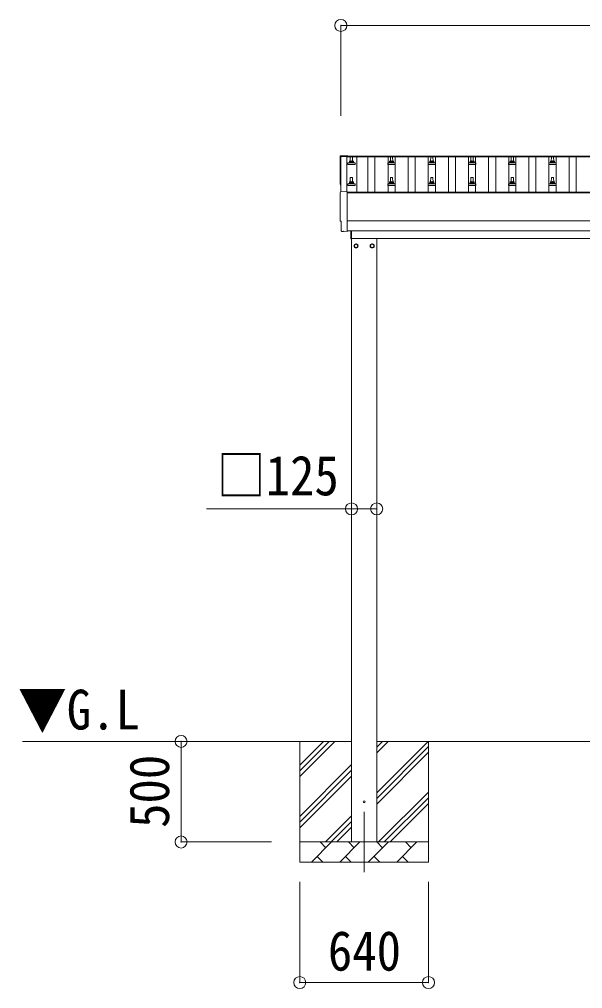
# Model space of a CAD drawing. Units: millimetres at full size, sheet at 1:60. Extents: x -16864 to 16864, y -11640 to 11640.
# Drawn here: x -12254 to -9455, y -8537 to -3719 of the extents above; entities that cross this region are included whole.
import ezdxf
from ezdxf.enums import TextEntityAlignment as Align

# ---------------------------------------------------------------- set-up
doc = ezdxf.new("R2010")
doc.units = ezdxf.units.MM
doc.header["$LTSCALE"] = 60
doc.header["$PDMODE"] = 32
doc.header["$PDSIZE"] = 60
doc.linetypes.add('CHAIN1', pattern=[8, 5, -1, 1, -1])
for name, color, linetype, lineweight in [('0-1_Defpoints', 7, 'CHAIN1', 9), ('0-2_TEXT1', 4, 'Continuous', 9), ('0-3_SHAPE', 7, 'Continuous', 9), ('0-5_ELV2', 5, 'Continuous', 5), ('0-7_PARTS2', 7, 'Continuous', 9), ('0-8_TABLE1', 6, 'Continuous', 9)]:
    doc.layers.add(name, color=color, linetype=linetype, lineweight=lineweight)
doc.styles.add('ＭＳ ゴシック', font='')
doc.styles.get('ＭＳ ゴシック').set_extended_font_data('MS Gothic')

msp = doc.modelspace()

# ---------------------------------------------------------------- linework, layer by layer
at = {"layer": '0-1_Defpoints'}
msp.add_line((-10540.77, -7657.66), (-10540.77, -8006.66), dxfattribs=at)
at = {"layer": '0-2_TEXT1'}
for p, q in [((-10627.27, -4398.55), (-10627.27, -4574.04)), ((-10627.27, -4398.55), (-6981.27, -4398.55)), ((-10627.27, -4402.14), (-6981.27, -4402.14)), ((-10656.84, -4575.58), (-10625.27, -4573.93)), ((-10625.27, -4573.93), (-10625.27, -4772.79)), ((-10625.27, -4578.16), (-6983.27, -4578.16)), ((-10625.27, -4580.05), (-6983.27, -4580.05)), ((-6983.27, -4719.94), (-10625.27, -4719.94)), ((-10625.27, -4769.76), (-6983.27, -4769.76)), ((-10606.27, -4810.16), (-10606.27, -4769.86)), ((-10604.27, -4769.86), (-10604.27, -4810.16)), ((-10644.9, -4772.79), (-10651.82, -4772.43)), ((-10604.27, -4810.16), (-10606.27, -4810.16)), ((-10604.27, -4807.66), (-7108.27, -4807.66)), ((-10603.27, -7807.66), (-10603.27, -4807.66)), ((-10478.27, -4807.66), (-10478.27, -7807.66)), ((-10572.17, -4844.41), (-10572.27, -4844.41)), ((-10572.17, -4844.91), (-10572.27, -4844.91)), ((-10509.36, -4844.41), (-10509.26, -4844.41)), ((-10509.36, -4844.91), (-10509.26, -4844.91))]:
    msp.add_line(p, q, dxfattribs=at)
for points in [[(-10656.84, -4396.15), (-10625.27, -4394.5), (-10625.27, -4398.55)], [(-10656.27, -4575.55), (-10656.27, -4399.52), (-10627.27, -4399.52)], [(-10654.66, -4769.44), (-10654.66, -4722.41), (-10655.26, -4722.41)], [(-10644.16, -4772.51), (-10643.49, -4771.88), (-10625.27, -4772.79)]]:
    msp.add_lwpolyline(points, dxfattribs=at)
for points in [[(-10580.77, -4834.85), (-10589.27, -4839.76), (-10589.27, -4849.57), (-10580.77, -4854.48), (-10572.27, -4849.57), (-10572.27, -4839.76)], [(-10500.77, -4834.85), (-10492.27, -4839.76), (-10492.27, -4849.57), (-10500.77, -4854.48), (-10509.27, -4849.57), (-10509.27, -4839.76)]]:
    msp.add_lwpolyline(points, close=True, dxfattribs=at)
for centre, radius in [((-10580.77, -4844.66), 10), ((-10580.77, -4844.66), 8.5), ((-10500.77, -4844.66), 10), ((-10500.77, -4844.66), 8.5), ((-10540.77, -7607.66), 4.5)]:
    msp.add_circle(centre, radius, dxfattribs=at)
for centre, start, end in [((-10580.77, -4844.66), 171.25399, 188.74601), ((-10580.77, -4844.66), 111.25399, 128.74601), ((-10580.77, -4844.66), 231.25399, 248.74601), ((-10580.77, -4844.66), 51.25399, 68.74601), ((-10580.77, -4844.66), 291.25399, 308.74601), ((-10580.77, -4844.66), 1.66581, 8.74601), ((-10580.77, -4844.66), 351.25399, 358.33419), ((-10500.77, -4844.66), 171.25399, 178.33419), ((-10500.77, -4844.66), 181.66581, 188.74601), ((-10500.77, -4844.66), 111.25399, 128.74601), ((-10500.77, -4844.66), 231.25399, 248.74601), ((-10500.77, -4844.66), 51.25399, 68.74601), ((-10500.77, -4844.66), 291.25399, 308.74601), ((-10500.77, -4844.66), 351.25399, 8.74601)]:
    msp.add_arc(centre, 8.6, start, end, dxfattribs=at)
for centre, major_axis, ratio, start_param, end_param in [((-10656.68, -4399.15), (-3, 0), 0.99863, 4.7647489, 6.2979817), ((-15422.54, -4469.57), (4763.38, 0), 0.99863, 6.2686928, 6.2979817), ((-10656.68, -4578.58), (-3, 0), 0.99863, 4.7647489, 6.2979817), ((-10655.26, -4538.57), (-4.41, 0), 0.99863, 6.2686928, 7.6252171), ((-15422.54, -4649.01), (4763.38, 0), 0.99863, 6.2686928, 6.2979817), ((-10655.26, -4718.01), (-4.41, 0), 0.99863, 6.2686928, 7.8539816), ((-10651.65, -4769.43), (-2.18, -2.07), 0.9974, 5.5252311, 7.0411395), ((-10644.84, -4771.79), (-0.727, -0.69), 0.9974, 0.7579542, 1.5707963)]:
    msp.add_ellipse(centre, major_axis=major_axis, ratio=ratio, start_param=start_param, end_param=end_param, dxfattribs=at)
at = {"layer": '0-3_SHAPE'}
for p, q in [((-10603.27, -7307.66), (-12239.47, -7307.66)), ((-10860.77, -7307.66), (-10860.77, -7907.66)), ((-10860.77, -7426.15), (-10742.29, -7307.66)), ((-10860.77, -7454.43), (-10714, -7307.66)), ((-10860.77, -7482.71), (-10685.72, -7307.66)), ((-10478.27, -7336.49), (-10449.44, -7307.66)), ((-10478.27, -7364.77), (-10421.16, -7307.66)), ((-7130.27, -7307.66), (-10478.27, -7307.66)), ((-10478.27, -7562.76), (-10223.17, -7307.66)), ((-10220.77, -7307.66), (-10220.77, -7907.66)), ((-10478.27, -7591.05), (-10220.77, -7333.55)), ((-10478.27, -7619.33), (-10220.77, -7361.83)), ((-10860.77, -7680.7), (-10603.27, -7423.2)), ((-10860.77, -7708.99), (-10603.27, -7451.49)), ((-10860.77, -7737.27), (-10603.27, -7479.77)), ((-10468.61, -7807.66), (-10220.77, -7559.82)), ((-10440.33, -7807.66), (-10220.77, -7588.11)), ((-10412.04, -7807.66), (-10220.77, -7616.39)), ((-10733.17, -7807.66), (-10603.27, -7677.76)), ((-10704.88, -7807.66), (-10603.27, -7706.05)), ((-10676.6, -7807.66), (-10603.27, -7734.33)), ((-10860.77, -7807.66), (-10220.77, -7807.66)), ((-10802.9, -7907.66), (-10702.9, -7807.66)), ((-10731.45, -7836.22), (-10760.01, -7807.66)), ((-10661.48, -7907.66), (-10561.48, -7807.66)), ((-10590.03, -7836.22), (-10618.58, -7807.66)), ((-10520.06, -7907.66), (-10420.06, -7807.66)), ((-10448.61, -7836.22), (-10477.16, -7807.66)), ((-10378.64, -7907.66), (-10278.64, -7807.66)), ((-10307.19, -7836.22), (-10335.74, -7807.66)), ((-10774.35, -7879.11), (-10745.79, -7907.66)), ((-10632.92, -7879.11), (-10604.37, -7907.66)), ((-10491.5, -7879.11), (-10462.95, -7907.66)), ((-10350.08, -7879.11), (-10321.53, -7907.66)), ((-10220.77, -7907.66), (-10860.77, -7907.66))]:
    msp.add_line(p, q, dxfattribs=at)
at = {"layer": '0-5_ELV2'}
for p, q in [((-10622.13, -4432.07), (-10586.4, -4432.07)), ((-10621.75, -4431.88), (-10615.03, -4430.25)), ((-10614.65, -4430.07), (-10593.88, -4430.07)), ((-10614.27, -4429.28), (-10614.27, -4425.07)), ((-10613.27, -4425.07), (-10595.27, -4425.07)), ((-10610.27, -4425.07), (-10609.54, -4401.55)), ((-10608.54, -4400.57), (-10599.99, -4400.57)), ((-10598.99, -4401.55), (-10598.27, -4425.07)), ((-10594.27, -4429.28), (-10594.27, -4425.07)), ((-10586.78, -4431.88), (-10593.5, -4430.25)), ((-10422.13, -4432.07), (-10386.4, -4432.07)), ((-10421.75, -4431.88), (-10415.03, -4430.25)), ((-10414.65, -4430.07), (-10393.88, -4430.07)), ((-10414.27, -4429.28), (-10414.27, -4425.07)), ((-10413.27, -4425.07), (-10395.27, -4425.07)), ((-10410.27, -4425.07), (-10409.54, -4401.55)), ((-10408.54, -4400.57), (-10399.99, -4400.57)), ((-10398.99, -4401.55), (-10398.27, -4425.07)), ((-10394.27, -4429.28), (-10394.27, -4425.07)), ((-10386.78, -4431.88), (-10393.5, -4430.25)), ((-10222.13, -4432.07), (-10186.4, -4432.07)), ((-10221.75, -4431.88), (-10215.03, -4430.25)), ((-10214.65, -4430.07), (-10193.88, -4430.07)), ((-10214.27, -4429.28), (-10214.27, -4425.07)), ((-10213.27, -4425.07), (-10195.27, -4425.07)), ((-10210.27, -4425.07), (-10209.54, -4401.55)), ((-10208.54, -4400.57), (-10199.99, -4400.57)), ((-10198.99, -4401.55), (-10198.27, -4425.07)), ((-10194.27, -4429.28), (-10194.27, -4425.07)), ((-10186.78, -4431.88), (-10193.5, -4430.25)), ((-10022.13, -4432.07), (-9986.4, -4432.07)), ((-10021.75, -4431.88), (-10015.03, -4430.25)), ((-10014.65, -4430.07), (-9993.88, -4430.07)), ((-10014.27, -4429.28), (-10014.27, -4425.07)), ((-10013.27, -4425.07), (-9995.27, -4425.07)), ((-10010.27, -4425.07), (-10009.54, -4401.55)), ((-10008.54, -4400.57), (-9999.99, -4400.57)), ((-9998.99, -4401.55), (-9998.27, -4425.07)), ((-9994.27, -4429.28), (-9994.27, -4425.07)), ((-9986.78, -4431.88), (-9993.5, -4430.25)), ((-9822.13, -4432.07), (-9786.4, -4432.07)), ((-9821.75, -4431.88), (-9815.03, -4430.25)), ((-9814.65, -4430.07), (-9793.88, -4430.07)), ((-9814.27, -4429.28), (-9814.27, -4425.07)), ((-9813.27, -4425.07), (-9795.27, -4425.07)), ((-9810.27, -4425.07), (-9809.54, -4401.55)), ((-9808.54, -4400.57), (-9799.99, -4400.57)), ((-9798.99, -4401.55), (-9798.27, -4425.07)), ((-9794.27, -4429.28), (-9794.27, -4425.07)), ((-9786.78, -4431.88), (-9793.5, -4430.25)), ((-9622.13, -4432.07), (-9586.4, -4432.07)), ((-9621.75, -4431.88), (-9615.03, -4430.25)), ((-9614.65, -4430.07), (-9593.88, -4430.07)), ((-9614.27, -4429.28), (-9614.27, -4425.07)), ((-9613.27, -4425.07), (-9595.27, -4425.07)), ((-9610.27, -4425.07), (-9609.54, -4401.55)), ((-9608.54, -4400.57), (-9599.99, -4400.57)), ((-9598.99, -4401.55), (-9598.27, -4425.07)), ((-9594.27, -4429.28), (-9594.27, -4425.07)), ((-9586.78, -4431.88), (-9593.5, -4430.25)), ((-10622.52, -4440.57), (-10622.52, -4432.86)), ((-10586.02, -4440.57), (-10622.52, -4440.57)), ((-10586.02, -4440.57), (-10586.02, -4432.86)), ((-10422.52, -4440.57), (-10422.52, -4432.86)), ((-10386.02, -4440.57), (-10422.52, -4440.57)), ((-10386.02, -4440.57), (-10386.02, -4432.86)), ((-10222.52, -4440.57), (-10222.52, -4432.86)), ((-10186.02, -4440.57), (-10222.52, -4440.57)), ((-10186.02, -4440.57), (-10186.02, -4432.86)), ((-10022.52, -4440.57), (-10022.52, -4432.86)), ((-9986.02, -4440.57), (-10022.52, -4440.57)), ((-9986.02, -4440.57), (-9986.02, -4432.86)), ((-9822.52, -4440.57), (-9822.52, -4432.86)), ((-9786.02, -4440.57), (-9822.52, -4440.57)), ((-9786.02, -4440.57), (-9786.02, -4432.86)), ((-9622.52, -4440.57), (-9622.52, -4432.86)), ((-9586.02, -4440.57), (-9622.52, -4440.57)), ((-9586.02, -4440.57), (-9586.02, -4432.86)), ((-10614.27, -4532.62), (-10614.27, -4528.4)), ((-10613.27, -4528.4), (-10595.27, -4528.4)), ((-10610.27, -4528.4), (-10609.54, -4504.88)), ((-10608.54, -4503.9), (-10599.99, -4503.9)), ((-10598.99, -4504.88), (-10598.27, -4528.4)), ((-10594.27, -4532.62), (-10594.27, -4528.4)), ((-10414.27, -4532.62), (-10414.27, -4528.4)), ((-10413.27, -4528.4), (-10395.27, -4528.4)), ((-10410.27, -4528.4), (-10409.54, -4504.88)), ((-10408.54, -4503.9), (-10399.99, -4503.9)), ((-10398.99, -4504.88), (-10398.27, -4528.4)), ((-10394.27, -4532.62), (-10394.27, -4528.4)), ((-10214.27, -4532.62), (-10214.27, -4528.4)), ((-10213.27, -4528.4), (-10195.27, -4528.4)), ((-10210.27, -4528.4), (-10209.54, -4504.88)), ((-10208.54, -4503.9), (-10199.99, -4503.9)), ((-10198.99, -4504.88), (-10198.27, -4528.4)), ((-10194.27, -4532.62), (-10194.27, -4528.4)), ((-10014.27, -4532.62), (-10014.27, -4528.4)), ((-10013.27, -4528.4), (-9995.27, -4528.4)), ((-10010.27, -4528.4), (-10009.54, -4504.88)), ((-10008.54, -4503.9), (-9999.99, -4503.9)), ((-9998.99, -4504.88), (-9998.27, -4528.4)), ((-9994.27, -4532.62), (-9994.27, -4528.4)), ((-9814.27, -4532.62), (-9814.27, -4528.4)), ((-9813.27, -4528.4), (-9795.27, -4528.4)), ((-9810.27, -4528.4), (-9809.54, -4504.88)), ((-9808.54, -4503.9), (-9799.99, -4503.9)), ((-9798.99, -4504.88), (-9798.27, -4528.4)), ((-9794.27, -4532.62), (-9794.27, -4528.4)), ((-9614.27, -4532.62), (-9614.27, -4528.4)), ((-9613.27, -4528.4), (-9595.27, -4528.4)), ((-9610.27, -4528.4), (-9609.54, -4504.88)), ((-9608.54, -4503.9), (-9599.99, -4503.9)), ((-9598.99, -4504.88), (-9598.27, -4528.4)), ((-9594.27, -4532.62), (-9594.27, -4528.4)), ((-10622.52, -4543.9), (-10622.52, -4536.19)), ((-10586.02, -4543.9), (-10622.52, -4543.9)), ((-10622.13, -4535.4), (-10586.4, -4535.4)), ((-10621.75, -4535.22), (-10615.03, -4533.59)), ((-10614.65, -4533.4), (-10593.88, -4533.4)), ((-10586.78, -4535.22), (-10593.5, -4533.59)), ((-10586.02, -4543.9), (-10586.02, -4536.19)), ((-10422.52, -4543.9), (-10422.52, -4536.19)), ((-10386.02, -4543.9), (-10422.52, -4543.9)), ((-10422.13, -4535.4), (-10386.4, -4535.4)), ((-10421.75, -4535.22), (-10415.03, -4533.59)), ((-10414.65, -4533.4), (-10393.88, -4533.4)), ((-10386.78, -4535.22), (-10393.5, -4533.59)), ((-10386.02, -4543.9), (-10386.02, -4536.19)), ((-10222.52, -4543.9), (-10222.52, -4536.19)), ((-10186.02, -4543.9), (-10222.52, -4543.9)), ((-10222.13, -4535.4), (-10186.4, -4535.4)), ((-10221.75, -4535.22), (-10215.03, -4533.59)), ((-10214.65, -4533.4), (-10193.88, -4533.4)), ((-10186.78, -4535.22), (-10193.5, -4533.59)), ((-10186.02, -4543.9), (-10186.02, -4536.19)), ((-10022.52, -4543.9), (-10022.52, -4536.19)), ((-9986.02, -4543.9), (-10022.52, -4543.9)), ((-10022.13, -4535.4), (-9986.4, -4535.4)), ((-10021.75, -4535.22), (-10015.03, -4533.59)), ((-10014.65, -4533.4), (-9993.88, -4533.4)), ((-9986.78, -4535.22), (-9993.5, -4533.59)), ((-9986.02, -4543.9), (-9986.02, -4536.19)), ((-9822.52, -4543.9), (-9822.52, -4536.19)), ((-9786.02, -4543.9), (-9822.52, -4543.9)), ((-9822.13, -4535.4), (-9786.4, -4535.4)), ((-9821.75, -4535.22), (-9815.03, -4533.59)), ((-9814.65, -4533.4), (-9793.88, -4533.4)), ((-9786.78, -4535.22), (-9793.5, -4533.59)), ((-9786.02, -4543.9), (-9786.02, -4536.19)), ((-9622.52, -4543.9), (-9622.52, -4536.19)), ((-9586.02, -4543.9), (-9622.52, -4543.9)), ((-9622.13, -4535.4), (-9586.4, -4535.4)), ((-9621.75, -4535.22), (-9615.03, -4533.59)), ((-9614.65, -4533.4), (-9593.88, -4533.4)), ((-9586.78, -4535.22), (-9593.5, -4533.59)), ((-9586.02, -4543.9), (-9586.02, -4536.19))]:
    msp.add_line(p, q, dxfattribs=at)
at = {"layer": '0-5_ELV2', "color": 4, "lineweight": 9}
for p, q in [((-10577.77, -4402.14), (-10577.77, -4578.16)), ((-10521.77, -4578.16), (-10521.77, -4402.14)), ((-10486.77, -4578.16), (-10486.77, -4402.14)), ((-10421.77, -4578.16), (-10421.77, -4402.14)), ((-10386.77, -4578.16), (-10386.77, -4402.14)), ((-10321.77, -4578.16), (-10321.77, -4402.14)), ((-10286.77, -4578.16), (-10286.77, -4402.14)), ((-10221.77, -4578.16), (-10221.77, -4402.14)), ((-10186.77, -4578.16), (-10186.77, -4402.14)), ((-10121.77, -4578.16), (-10121.77, -4402.14)), ((-10086.77, -4578.16), (-10086.77, -4402.14)), ((-10021.77, -4578.16), (-10021.77, -4402.14)), ((-9986.77, -4578.16), (-9986.77, -4402.14)), ((-9921.77, -4578.16), (-9921.77, -4402.14)), ((-9886.77, -4578.16), (-9886.77, -4402.14)), ((-9821.77, -4578.16), (-9821.77, -4402.14)), ((-9786.77, -4578.16), (-9786.77, -4402.14)), ((-9721.77, -4578.16), (-9721.77, -4402.14)), ((-9686.77, -4578.16), (-9686.77, -4402.14)), ((-9621.77, -4578.16), (-9621.77, -4402.14)), ((-9586.77, -4578.16), (-9586.77, -4402.14)), ((-9521.77, -4578.16), (-9521.77, -4402.14)), ((-9486.77, -4578.16), (-9486.77, -4402.14))]:
    msp.add_line(p, q, dxfattribs=at)
at = {"layer": '0-5_ELV2'}
for centre, radius, start, end in [((-10621.52, -4432.86), 1, 103.62699, 180), ((-10615.27, -4429.28), 1, 283.62699, 0), ((-10610.18, -4425.7), 4.13, 90, 171.17633), ((-10613.27, -4426.07), 1, 90, 180), ((-10608.54, -4401.57), 1, 90, 178.60509), ((-10600.93, -4425.07), 4.83, 133.60282, 180), ((-10607.6, -4425.07), 4.83, 0, 46.39718), ((-10599.99, -4401.57), 1, 1.39491, 90), ((-10598.35, -4425.7), 4.13, 8.82367, 90), ((-10595.27, -4426.07), 1, 0, 90), ((-10593.27, -4429.28), 1, 180, 256.37301), ((-10587.02, -4432.86), 1, 0, 76.37301), ((-10421.52, -4432.86), 1, 103.62699, 180), ((-10415.27, -4429.28), 1, 283.62699, 0), ((-10410.18, -4425.7), 4.13, 90, 171.17633), ((-10413.27, -4426.07), 1, 90, 180), ((-10408.54, -4401.57), 1, 90, 178.60509), ((-10400.93, -4425.07), 4.83, 133.60282, 180), ((-10407.6, -4425.07), 4.83, 0, 46.39718), ((-10399.99, -4401.57), 1, 1.39491, 90), ((-10398.35, -4425.7), 4.13, 8.82367, 90), ((-10395.27, -4426.07), 1, 0, 90), ((-10393.27, -4429.28), 1, 180, 256.37301), ((-10387.02, -4432.86), 1, 0, 76.37301), ((-10221.52, -4432.86), 1, 103.62699, 180), ((-10215.27, -4429.28), 1, 283.62699, 0), ((-10210.18, -4425.7), 4.13, 90, 171.17633), ((-10213.27, -4426.07), 1, 90, 180), ((-10208.54, -4401.57), 1, 90, 178.60509), ((-10200.93, -4425.07), 4.83, 133.60282, 180), ((-10207.6, -4425.07), 4.83, 0, 46.39718), ((-10199.99, -4401.57), 1, 1.39491, 90), ((-10198.35, -4425.7), 4.13, 8.82367, 90), ((-10195.27, -4426.07), 1, 0, 90), ((-10193.27, -4429.28), 1, 180, 256.37301), ((-10187.02, -4432.86), 1, 0, 76.37301), ((-10021.52, -4432.86), 1, 103.62699, 180), ((-10015.27, -4429.28), 1, 283.62699, 0), ((-10010.18, -4425.7), 4.13, 90, 171.17633), ((-10013.27, -4426.07), 1, 90, 180), ((-10008.54, -4401.57), 1, 90, 178.60509), ((-10000.93, -4425.07), 4.83, 133.60282, 180), ((-10007.6, -4425.07), 4.83, 0, 46.39718), ((-9999.99, -4401.57), 1, 1.39491, 90), ((-9998.35, -4425.7), 4.13, 8.82367, 90), ((-9995.27, -4426.07), 1, 0, 90), ((-9993.27, -4429.28), 1, 180, 256.37301), ((-9987.02, -4432.86), 1, 0, 76.37301), ((-9821.52, -4432.86), 1, 103.62699, 180), ((-9815.27, -4429.28), 1, 283.62699, 0), ((-9810.18, -4425.7), 4.13, 90, 171.17633), ((-9813.27, -4426.07), 1, 90, 180), ((-9808.54, -4401.57), 1, 90, 178.60509), ((-9800.93, -4425.07), 4.83, 133.60282, 180), ((-9807.6, -4425.07), 4.83, 0, 46.39718), ((-9799.99, -4401.57), 1, 1.39491, 90), ((-9798.35, -4425.7), 4.13, 8.82367, 90), ((-9795.27, -4426.07), 1, 0, 90), ((-9793.27, -4429.28), 1, 180, 256.37301), ((-9787.02, -4432.86), 1, 0, 76.37301), ((-9621.52, -4432.86), 1, 103.62699, 180), ((-9615.27, -4429.28), 1, 283.62699, 0), ((-9610.18, -4425.7), 4.13, 90, 171.17633), ((-9613.27, -4426.07), 1, 90, 180), ((-9608.54, -4401.57), 1, 90, 178.60509), ((-9600.93, -4425.07), 4.83, 133.60282, 180), ((-9607.6, -4425.07), 4.83, 0, 46.39718), ((-9599.99, -4401.57), 1, 1.39491, 90), ((-9598.35, -4425.7), 4.13, 8.82367, 90), ((-9595.27, -4426.07), 1, 0, 90), ((-9593.27, -4429.28), 1, 180, 256.37301), ((-9587.02, -4432.86), 1, 0, 76.37301), ((-10610.18, -4529.04), 4.13, 90, 171.17633), ((-10613.27, -4529.4), 1, 90, 180), ((-10608.54, -4504.9), 1, 90, 178.60509), ((-10600.93, -4528.4), 4.83, 133.60282, 180), ((-10607.6, -4528.4), 4.83, 0, 46.39718), ((-10599.99, -4504.9), 1, 1.39491, 90), ((-10598.35, -4529.04), 4.13, 8.82367, 90), ((-10595.27, -4529.4), 1, 0, 90), ((-10410.18, -4529.04), 4.13, 90, 171.17633), ((-10413.27, -4529.4), 1, 90, 180), ((-10408.54, -4504.9), 1, 90, 178.60509), ((-10400.93, -4528.4), 4.83, 133.60282, 180), ((-10407.6, -4528.4), 4.83, 0, 46.39718), ((-10399.99, -4504.9), 1, 1.39491, 90), ((-10398.35, -4529.04), 4.13, 8.82367, 90), ((-10395.27, -4529.4), 1, 0, 90), ((-10210.18, -4529.04), 4.13, 90, 171.17633), ((-10213.27, -4529.4), 1, 90, 180), ((-10208.54, -4504.9), 1, 90, 178.60509), ((-10200.93, -4528.4), 4.83, 133.60282, 180), ((-10207.6, -4528.4), 4.83, 0, 46.39718), ((-10199.99, -4504.9), 1, 1.39491, 90), ((-10198.35, -4529.04), 4.13, 8.82367, 90), ((-10195.27, -4529.4), 1, 0, 90), ((-10010.18, -4529.04), 4.13, 90, 171.17633), ((-10013.27, -4529.4), 1, 90, 180), ((-10008.54, -4504.9), 1, 90, 178.60509), ((-10000.93, -4528.4), 4.83, 133.60282, 180), ((-10007.6, -4528.4), 4.83, 0, 46.39718), ((-9999.99, -4504.9), 1, 1.39491, 90), ((-9998.35, -4529.04), 4.13, 8.82367, 90), ((-9995.27, -4529.4), 1, 0, 90), ((-9810.18, -4529.04), 4.13, 90, 171.17633), ((-9813.27, -4529.4), 1, 90, 180), ((-9808.54, -4504.9), 1, 90, 178.60509), ((-9800.93, -4528.4), 4.83, 133.60282, 180), ((-9807.6, -4528.4), 4.83, 0, 46.39718), ((-9799.99, -4504.9), 1, 1.39491, 90), ((-9798.35, -4529.04), 4.13, 8.82367, 90), ((-9795.27, -4529.4), 1, 0, 90), ((-9610.18, -4529.04), 4.13, 90, 171.17633), ((-9613.27, -4529.4), 1, 90, 180), ((-9608.54, -4504.9), 1, 90, 178.60509), ((-9600.93, -4528.4), 4.83, 133.60282, 180), ((-9607.6, -4528.4), 4.83, 0, 46.39718), ((-9599.99, -4504.9), 1, 1.39491, 90), ((-9598.35, -4529.04), 4.13, 8.82367, 90), ((-9595.27, -4529.4), 1, 0, 90), ((-10621.52, -4536.19), 1, 103.62699, 180), ((-10615.27, -4532.62), 1, 283.62699, 0), ((-10593.27, -4532.62), 1, 180, 256.37301), ((-10587.02, -4536.19), 1, 0, 76.37301), ((-10421.52, -4536.19), 1, 103.62699, 180), ((-10415.27, -4532.62), 1, 283.62699, 0), ((-10393.27, -4532.62), 1, 180, 256.37301), ((-10387.02, -4536.19), 1, 0, 76.37301), ((-10221.52, -4536.19), 1, 103.62699, 180), ((-10215.27, -4532.62), 1, 283.62699, 0), ((-10193.27, -4532.62), 1, 180, 256.37301), ((-10187.02, -4536.19), 1, 0, 76.37301), ((-10021.52, -4536.19), 1, 103.62699, 180), ((-10015.27, -4532.62), 1, 283.62699, 0), ((-9993.27, -4532.62), 1, 180, 256.37301), ((-9987.02, -4536.19), 1, 0, 76.37301), ((-9821.52, -4536.19), 1, 103.62699, 180), ((-9815.27, -4532.62), 1, 283.62699, 0), ((-9793.27, -4532.62), 1, 180, 256.37301), ((-9787.02, -4536.19), 1, 0, 76.37301), ((-9621.52, -4536.19), 1, 103.62699, 180), ((-9615.27, -4532.62), 1, 283.62699, 0), ((-9593.27, -4532.62), 1, 180, 256.37301), ((-9587.02, -4536.19), 1, 0, 76.37301)]:
    msp.add_arc(centre, radius, start, end, dxfattribs=at)
at = {"layer": '0-8_TABLE1'}
for p, q in [((-10656.27, -3748.55), (-10656.27, -4198.55)), ((-6952.27, -3748.55), (-10656.27, -3748.55)), ((-10603.27, -6151.99), (-11324.26, -6151.99)), ((-10478.27, -6151.99), (-10603.27, -6151.99)), ((-11450.77, -7307.66), (-11000.77, -7307.66)), ((-11450.77, -7807.66), (-11450.77, -7307.66)), ((-11450.77, -7807.66), (-11000.77, -7807.66)), ((-10860.77, -8506.66), (-10860.77, -8006.66)), ((-10220.77, -8506.66), (-10220.77, -8006.66)), ((-10860.77, -8506.66), (-10220.77, -8506.66))]:
    msp.add_line(p, q, dxfattribs=at)
for p in [(-10656.27, -3748.55), (-10603.27, -6151.99), (-10478.27, -6151.99), (-11450.77, -7307.66), (-11450.77, -7807.66), (-10860.77, -8506.66), (-10220.77, -8506.66)]:
    msp.add_point(p, dxfattribs=at)

# ---------------------------------------------------------------- texts
at = {"layer": '0-7_PARTS2', "style": 'ＭＳ ゴシック', "width": 0.9}
msp.add_text('▼G.L', height=197.9, dxfattribs=at).set_placement((-12261.75, -7307.95), align=Align.BOTTOM_LEFT)
at = {"layer": '0-8_TABLE1', "color": 7, "style": 'ＭＳ ゴシック', "width": 0.9}
for s, p in [('□125', (-11273.12, -6144.13)), ('640', (-10720.77, -8506.66))]:
    msp.add_text(s, height=197.9, dxfattribs=at).set_placement(p, align=Align.BOTTOM_LEFT)
msp.add_text('500', height=197.9, rotation=90, dxfattribs=at).set_placement((-11450.77, -7737.66), align=Align.BOTTOM_LEFT)

doc.saveas('drawing.dxf')
